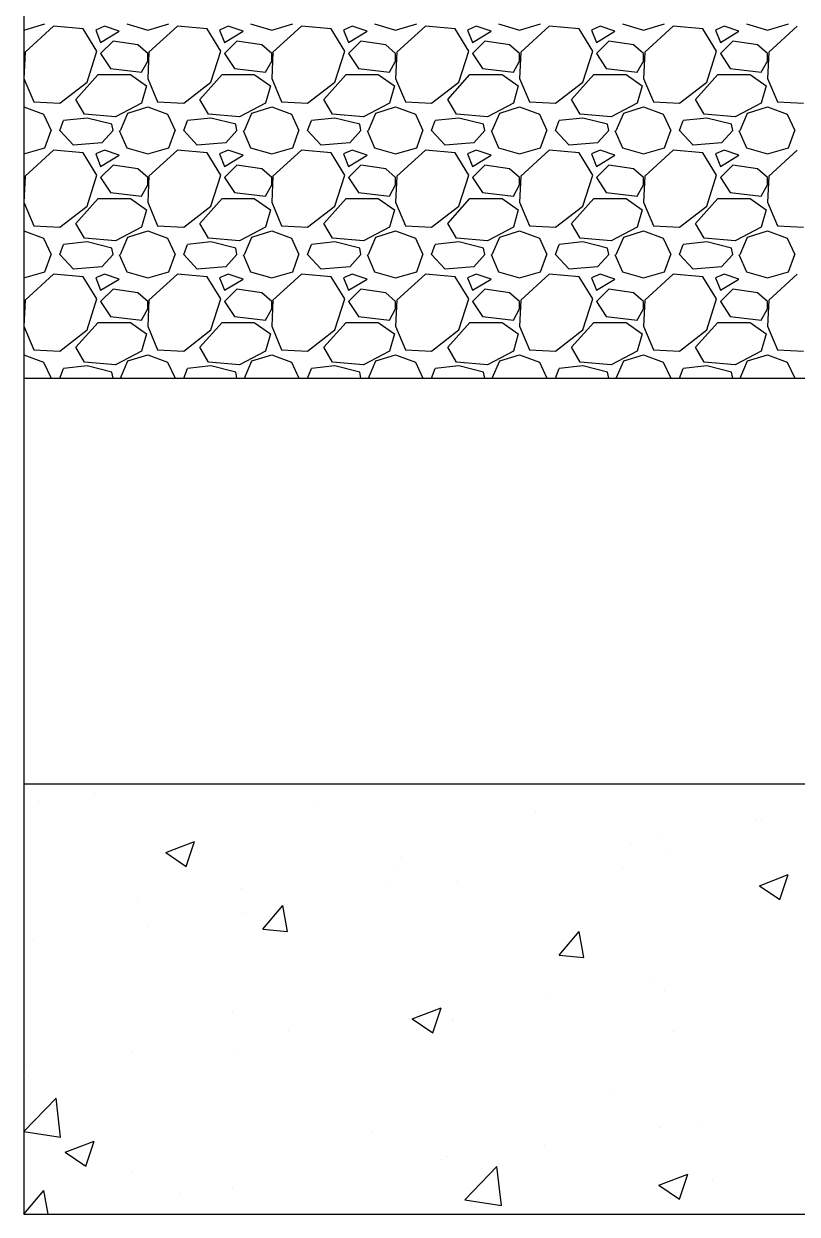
# Model space of a CAD drawing. Header units: metres. Extents: x 0 to 602, y 0 to 196.
# Drawn here: x 427.163 to 428.099, y 76.889 to 78.329 of the extents above; entities that cross this region are included whole.
import ezdxf

# ---------------------------------------------------------------- set-up
doc = ezdxf.new("R2010")
doc.units = ezdxf.units.M
doc.header["$MEASUREMENT"] = 0

msp = doc.modelspace()

# ---------------------------------------------------------------- linework, layer by layer
at = {"linetype": 'Continuous'}
for p, q in [((427.1628, 81.7234), (427.1628, 77.9003)), ((427.1628, 77.9003), (431.3903, 77.9003)), ((427.1628, 77.9003), (427.1628, 76.8887)), ((427.1628, 77.4094), (435.4243, 77.4094)), ((427.181, 77.3881), (427.181, 77.3881)), ((427.2482, 77.3984), (427.2482, 77.3984)), ((427.5151, 77.3871), (427.5151, 77.3871)), ((427.782, 77.3758), (427.782, 77.3758)), ((428.0489, 77.3646), (428.0489, 77.3646)), ((428.0562, 77.3661), (428.0562, 77.3661)), ((427.931, 77.3497), (427.931, 77.3497)), ((427.3345, 77.3263), (427.3695, 77.3398)), ((427.3536, 77.3312), (427.3536, 77.3312)), ((427.3593, 77.3095), (427.3695, 77.3398)), ((427.8967, 77.3372), (427.8967, 77.3372)), ((427.3345, 77.3263), (427.3593, 77.3095)), ((427.6205, 77.32), (427.6205, 77.32)), ((427.9439, 77.3263), (427.9439, 77.3263)), ((427.6152, 77.3081), (427.6152, 77.3081)), ((427.8874, 77.3087), (427.8874, 77.3087)), ((427.6051, 77.2872), (427.6051, 77.2872)), ((427.6872, 77.2911), (427.6872, 77.2911)), ((428.053, 77.2863), (428.088, 77.2997)), ((428.0779, 77.2695), (428.088, 77.2997)), ((427.4259, 77.2832), (427.4259, 77.2832)), ((428.053, 77.2863), (428.0779, 77.2695)), ((427.3007, 77.2667), (427.3007, 77.2667)), ((427.4521, 77.2335), (427.4762, 77.2622)), ((427.4819, 77.2309), (427.4762, 77.2622)), ((427.4275, 77.2536), (427.4275, 77.2536)), ((427.3135, 77.2371), (427.3135, 77.2371)), ((427.4521, 77.2335), (427.4819, 77.2309)), ((427.8107, 77.2021), (427.8348, 77.2308)), ((427.8406, 77.1995), (427.8348, 77.2308)), ((427.175, 77.2216), (427.175, 77.2216)), ((427.8107, 77.2021), (427.8406, 77.1995)), ((427.9247, 77.1689), (427.9247, 77.1689)), ((427.9379, 77.1599), (427.9379, 77.1599)), ((427.7995, 77.1525), (427.7995, 77.1525)), ((427.4156, 77.133), (427.4156, 77.133)), ((427.6329, 77.125), (427.6679, 77.1384)), ((427.6578, 77.1082), (427.6679, 77.1384)), ((427.6329, 77.125), (427.6578, 77.1082)), ((427.6811, 77.1247), (427.6811, 77.1247)), ((427.6825, 77.1217), (427.6825, 77.1217)), ((427.4837, 77.1109), (427.4837, 77.1109)), ((427.9494, 77.1104), (427.9494, 77.1104)), ((427.2943, 77.086), (427.2943, 77.086)), ((427.4214, 77.0872), (427.4214, 77.0872)), ((427.1692, 77.0695), (427.1692, 77.0695)), ((427.1689, 77.0552), (427.1689, 77.0552)), ((427.1628, 76.9887), (427.2018, 77.0293)), ((427.2073, 76.9818), (427.2018, 77.0293)), ((427.8761, 77.0389), (427.8761, 77.0389)), ((427.1628, 76.9887), (427.2073, 76.9818)), ((427.5845, 76.9889), (427.5845, 76.9889)), ((427.9318, 76.9934), (427.9318, 76.9934)), ((427.9825, 76.9967), (427.9825, 76.9967)), ((427.2128, 76.9637), (427.2478, 76.9772)), ((427.2377, 76.947), (427.2478, 76.9772)), ((427.7931, 76.9717), (427.7931, 76.9717)), ((427.2128, 76.9637), (427.2377, 76.947)), ((427.6751, 76.9582), (427.6751, 76.9582)), ((427.6679, 76.9552), (427.6679, 76.9552)), ((427.6964, 76.906), (427.7354, 76.9466)), ((427.7409, 76.8991), (427.7354, 76.9466)), ((427.2929, 76.9388), (427.2929, 76.9388)), ((427.9314, 76.9237), (427.9664, 76.9371)), ((427.9562, 76.9069), (427.9664, 76.9371)), ((427.9959, 76.9291), (427.9959, 76.9291)), ((427.1628, 76.8887), (427.1869, 76.9175)), ((427.1922, 76.8887), (427.1869, 76.9175)), ((427.3522, 76.9137), (427.3522, 76.9137)), ((427.4154, 76.9208), (427.4154, 76.9208)), ((427.9314, 76.9237), (427.9562, 76.9069)), ((427.6964, 76.906), (427.7409, 76.8991)), ((427.1628, 76.8887), (427.1628, 76.8887)), ((427.1628, 76.8887), (427.1628, 76.8887)), ((427.1628, 76.8887), (435.4243, 76.8887))]:
    msp.add_line(p, q, dxfattribs=at)
at = {"color": 2, "linetype": 'Continuous'}
for p, q in [((427.1628, 78.3218), (427.1883, 78.3293)), ((427.1988, 78.3263), (427.1643, 78.2948)), ((427.2348, 78.3233), (427.1988, 78.3263)), ((427.2603, 78.3263), (427.2498, 78.3218)), ((427.2783, 78.3203), (427.2603, 78.3263)), ((427.2873, 78.3293), (427.3128, 78.3218)), ((427.3128, 78.3218), (427.3383, 78.3293)), ((427.3488, 78.3263), (427.3143, 78.2948)), ((427.3848, 78.3233), (427.3488, 78.3263)), ((427.4103, 78.3263), (427.3998, 78.3218)), ((427.4283, 78.3203), (427.4103, 78.3263)), ((427.4373, 78.3293), (427.4628, 78.3218)), ((427.4628, 78.3218), (427.4883, 78.3293)), ((427.4988, 78.3263), (427.4643, 78.2948)), ((427.5348, 78.3233), (427.4988, 78.3263)), ((427.5603, 78.3263), (427.5498, 78.3218)), ((427.5783, 78.3203), (427.5603, 78.3263)), ((427.5873, 78.3293), (427.6128, 78.3218)), ((427.6128, 78.3218), (427.6383, 78.3293)), ((427.6488, 78.3263), (427.6143, 78.2948)), ((427.6848, 78.3233), (427.6488, 78.3263)), ((427.7103, 78.3263), (427.6998, 78.3218)), ((427.7283, 78.3203), (427.7103, 78.3263)), ((427.7373, 78.3293), (427.7628, 78.3218)), ((427.7628, 78.3218), (427.7883, 78.3293)), ((427.7988, 78.3263), (427.7643, 78.2948)), ((427.8348, 78.3233), (427.7988, 78.3263)), ((427.8603, 78.3263), (427.8498, 78.3218)), ((427.8783, 78.3203), (427.8603, 78.3263)), ((427.8873, 78.3293), (427.9128, 78.3218)), ((427.9128, 78.3218), (427.9383, 78.3293)), ((427.9488, 78.3263), (427.9143, 78.2948)), ((427.9848, 78.3233), (427.9488, 78.3263)), ((428.0103, 78.3263), (427.9998, 78.3218)), ((428.0283, 78.3203), (428.0103, 78.3263)), ((428.0373, 78.3293), (428.0628, 78.3218)), ((428.0628, 78.3218), (428.0883, 78.3293)), ((428.0988, 78.3263), (428.0643, 78.2948)), ((427.2513, 78.2963), (427.2348, 78.3233)), ((427.2498, 78.3218), (427.2558, 78.3068)), ((427.2558, 78.3068), (427.2783, 78.3203)), ((427.4013, 78.2963), (427.3848, 78.3233)), ((427.3998, 78.3218), (427.4058, 78.3068)), ((427.4058, 78.3068), (427.4283, 78.3203)), ((427.5513, 78.2963), (427.5348, 78.3233)), ((427.5498, 78.3218), (427.5558, 78.3068)), ((427.5558, 78.3068), (427.5783, 78.3203)), ((427.7013, 78.2963), (427.6848, 78.3233)), ((427.6998, 78.3218), (427.7058, 78.3068)), ((427.7058, 78.3068), (427.7283, 78.3203)), ((427.8513, 78.2963), (427.8348, 78.3233)), ((427.8498, 78.3218), (427.8558, 78.3068)), ((427.8558, 78.3068), (427.8783, 78.3203)), ((428.0013, 78.2963), (427.9848, 78.3233)), ((427.9998, 78.3218), (428.0058, 78.3068)), ((428.0058, 78.3068), (428.0283, 78.3203)), ((427.2393, 78.2588), (427.2513, 78.2963)), ((427.2708, 78.3083), (427.2558, 78.2933)), ((427.3008, 78.3038), (427.2708, 78.3083)), ((427.3128, 78.2933), (427.3008, 78.3038)), ((427.3893, 78.2588), (427.4013, 78.2963)), ((427.4208, 78.3083), (427.4058, 78.2933)), ((427.4508, 78.3038), (427.4208, 78.3083)), ((427.4628, 78.2933), (427.4508, 78.3038)), ((427.5393, 78.2588), (427.5513, 78.2963)), ((427.5708, 78.3083), (427.5558, 78.2933)), ((427.6008, 78.3038), (427.5708, 78.3083)), ((427.6128, 78.2933), (427.6008, 78.3038)), ((427.6893, 78.2588), (427.7013, 78.2963)), ((427.7208, 78.3083), (427.7058, 78.2933)), ((427.7508, 78.3038), (427.7208, 78.3083)), ((427.7628, 78.2933), (427.7508, 78.3038)), ((427.8393, 78.2588), (427.8513, 78.2963)), ((427.8708, 78.3083), (427.8558, 78.2933)), ((427.9008, 78.3038), (427.8708, 78.3083)), ((427.9128, 78.2933), (427.9008, 78.3038)), ((427.9893, 78.2588), (428.0013, 78.2963)), ((428.0208, 78.3083), (428.0058, 78.2933)), ((428.0508, 78.3038), (428.0208, 78.3083)), ((428.0628, 78.2933), (428.0508, 78.3038)), ((427.1643, 78.2948), (427.1628, 78.2633)), ((427.1628, 78.2933), (427.1628, 78.2933)), ((427.2558, 78.2933), (427.2678, 78.2753)), ((427.3053, 78.2708), (427.3128, 78.2843)), ((427.3143, 78.2948), (427.3128, 78.2633)), ((427.3128, 78.2843), (427.3128, 78.2933)), ((427.4058, 78.2933), (427.4178, 78.2753)), ((427.4553, 78.2708), (427.4628, 78.2843)), ((427.4643, 78.2948), (427.4628, 78.2633)), ((427.4628, 78.2843), (427.4628, 78.2933)), ((427.5558, 78.2933), (427.5678, 78.2753)), ((427.6053, 78.2708), (427.6128, 78.2843)), ((427.6143, 78.2948), (427.6128, 78.2633)), ((427.6128, 78.2843), (427.6128, 78.2933)), ((427.7058, 78.2933), (427.7178, 78.2753)), ((427.7553, 78.2708), (427.7628, 78.2843)), ((427.7643, 78.2948), (427.7628, 78.2633)), ((427.7628, 78.2843), (427.7628, 78.2933)), ((427.8558, 78.2933), (427.8678, 78.2753)), ((427.9053, 78.2708), (427.9128, 78.2843)), ((427.9143, 78.2948), (427.9128, 78.2633)), ((427.9128, 78.2843), (427.9128, 78.2933)), ((428.0058, 78.2933), (428.0178, 78.2753)), ((428.0553, 78.2708), (428.0628, 78.2843)), ((428.0643, 78.2948), (428.0628, 78.2633)), ((428.0628, 78.2843), (428.0628, 78.2933)), ((427.2258, 78.2378), (427.2528, 78.2678)), ((427.2528, 78.2678), (427.2918, 78.2678)), ((427.2678, 78.2753), (427.3053, 78.2708)), ((427.2918, 78.2678), (427.3113, 78.2543)), ((427.3758, 78.2378), (427.4028, 78.2678)), ((427.4028, 78.2678), (427.4418, 78.2678)), ((427.4178, 78.2753), (427.4553, 78.2708)), ((427.4418, 78.2678), (427.4613, 78.2543)), ((427.5258, 78.2378), (427.5528, 78.2678)), ((427.5528, 78.2678), (427.5918, 78.2678)), ((427.5678, 78.2753), (427.6053, 78.2708)), ((427.5918, 78.2678), (427.6113, 78.2543)), ((427.6758, 78.2378), (427.7028, 78.2678)), ((427.7028, 78.2678), (427.7418, 78.2678)), ((427.7178, 78.2753), (427.7553, 78.2708)), ((427.7418, 78.2678), (427.7613, 78.2543)), ((427.8258, 78.2378), (427.8528, 78.2678)), ((427.8528, 78.2678), (427.8918, 78.2678)), ((427.8678, 78.2753), (427.9053, 78.2708)), ((427.8918, 78.2678), (427.9113, 78.2543)), ((427.9758, 78.2378), (428.0028, 78.2678)), ((428.0028, 78.2678), (428.0418, 78.2678)), ((428.0178, 78.2753), (428.0553, 78.2708)), ((428.0418, 78.2678), (428.0613, 78.2543)), ((427.1628, 78.2633), (427.1748, 78.2348)), ((427.2063, 78.2333), (427.2393, 78.2588)), ((427.3113, 78.2543), (427.3053, 78.2333)), ((427.3128, 78.2633), (427.3248, 78.2348)), ((427.3563, 78.2333), (427.3893, 78.2588)), ((427.4613, 78.2543), (427.4553, 78.2333)), ((427.4628, 78.2633), (427.4748, 78.2348)), ((427.5063, 78.2333), (427.5393, 78.2588)), ((427.6113, 78.2543), (427.6053, 78.2333)), ((427.6128, 78.2633), (427.6248, 78.2348)), ((427.6563, 78.2333), (427.6893, 78.2588)), ((427.7613, 78.2543), (427.7553, 78.2333)), ((427.7628, 78.2633), (427.7748, 78.2348)), ((427.8063, 78.2333), (427.8393, 78.2588)), ((427.9113, 78.2543), (427.9053, 78.2333)), ((427.9128, 78.2633), (427.9248, 78.2348)), ((427.9563, 78.2333), (427.9893, 78.2588)), ((428.0613, 78.2543), (428.0553, 78.2333)), ((428.0628, 78.2633), (428.0748, 78.2348)), ((427.2363, 78.2198), (427.2258, 78.2378)), ((427.3863, 78.2198), (427.3758, 78.2378)), ((427.5363, 78.2198), (427.5258, 78.2378)), ((427.6863, 78.2198), (427.6758, 78.2378)), ((427.8363, 78.2198), (427.8258, 78.2378)), ((427.9863, 78.2198), (427.9758, 78.2378)), ((427.1628, 78.2288), (427.1868, 78.2198)), ((427.1628, 78.2288), (427.1628, 78.2288)), ((427.1748, 78.2348), (427.2063, 78.2333)), ((427.3053, 78.2333), (427.2738, 78.2168)), ((427.2888, 78.2213), (427.3128, 78.2288)), ((427.3128, 78.2288), (427.3368, 78.2198)), ((427.3248, 78.2348), (427.3563, 78.2333)), ((427.4553, 78.2333), (427.4238, 78.2168)), ((427.4388, 78.2213), (427.4628, 78.2288)), ((427.4628, 78.2288), (427.4868, 78.2198)), ((427.4748, 78.2348), (427.5063, 78.2333)), ((427.6053, 78.2333), (427.5738, 78.2168)), ((427.5888, 78.2213), (427.6128, 78.2288)), ((427.6128, 78.2288), (427.6368, 78.2198)), ((427.6248, 78.2348), (427.6563, 78.2333)), ((427.7553, 78.2333), (427.7238, 78.2168)), ((427.7388, 78.2213), (427.7628, 78.2288)), ((427.7628, 78.2288), (427.7868, 78.2198)), ((427.7748, 78.2348), (427.8063, 78.2333)), ((427.9053, 78.2333), (427.8738, 78.2168)), ((427.8888, 78.2213), (427.9128, 78.2288)), ((427.9128, 78.2288), (427.9368, 78.2198)), ((427.9248, 78.2348), (427.9563, 78.2333)), ((428.0553, 78.2333), (428.0238, 78.2168)), ((428.0388, 78.2213), (428.0628, 78.2288)), ((428.0628, 78.2288), (428.0868, 78.2198)), ((428.0748, 78.2348), (428.1063, 78.2333)), ((427.1868, 78.2198), (427.1958, 78.2003)), ((427.2063, 78.2003), (427.2108, 78.2123)), ((427.2393, 78.2153), (427.2108, 78.2123)), ((427.2738, 78.2168), (427.2363, 78.2198)), ((427.2693, 78.2078), (427.2393, 78.2153)), ((427.2798, 78.2003), (427.2888, 78.2213)), ((427.3368, 78.2198), (427.3458, 78.2003)), ((427.3563, 78.2003), (427.3608, 78.2123)), ((427.3893, 78.2153), (427.3608, 78.2123)), ((427.4238, 78.2168), (427.3863, 78.2198)), ((427.4193, 78.2078), (427.3893, 78.2153)), ((427.4298, 78.2003), (427.4388, 78.2213)), ((427.4868, 78.2198), (427.4958, 78.2003)), ((427.5063, 78.2003), (427.5108, 78.2123)), ((427.5393, 78.2153), (427.5108, 78.2123)), ((427.5738, 78.2168), (427.5363, 78.2198)), ((427.5693, 78.2078), (427.5393, 78.2153)), ((427.5798, 78.2003), (427.5888, 78.2213)), ((427.6368, 78.2198), (427.6458, 78.2003)), ((427.6563, 78.2003), (427.6608, 78.2123)), ((427.6893, 78.2153), (427.6608, 78.2123)), ((427.7238, 78.2168), (427.6863, 78.2198)), ((427.7193, 78.2078), (427.6893, 78.2153)), ((427.7298, 78.2003), (427.7388, 78.2213)), ((427.7868, 78.2198), (427.7958, 78.2003)), ((427.8063, 78.2003), (427.8108, 78.2123)), ((427.8393, 78.2153), (427.8108, 78.2123)), ((427.8738, 78.2168), (427.8363, 78.2198)), ((427.8693, 78.2078), (427.8393, 78.2153)), ((427.8798, 78.2003), (427.8888, 78.2213)), ((427.9368, 78.2198), (427.9458, 78.2003)), ((427.9563, 78.2003), (427.9608, 78.2123)), ((427.9893, 78.2153), (427.9608, 78.2123)), ((428.0238, 78.2168), (427.9863, 78.2198)), ((428.0193, 78.2078), (427.9893, 78.2153)), ((428.0298, 78.2003), (428.0388, 78.2213)), ((428.0868, 78.2198), (428.0958, 78.2003)), ((427.1883, 78.1793), (427.1958, 78.2003)), ((427.2228, 78.1823), (427.2063, 78.2003)), ((427.2708, 78.2003), (427.2573, 78.1853)), ((427.2708, 78.2003), (427.2693, 78.2078)), ((427.2783, 78.2003), (427.2873, 78.1793)), ((427.3383, 78.1793), (427.3458, 78.2003)), ((427.3728, 78.1823), (427.3563, 78.2003)), ((427.4208, 78.2003), (427.4073, 78.1853)), ((427.4208, 78.2003), (427.4193, 78.2078)), ((427.4283, 78.2003), (427.4373, 78.1793)), ((427.4883, 78.1793), (427.4958, 78.2003)), ((427.5228, 78.1823), (427.5063, 78.2003)), ((427.5708, 78.2003), (427.5573, 78.1853)), ((427.5708, 78.2003), (427.5693, 78.2078)), ((427.5783, 78.2003), (427.5873, 78.1793)), ((427.6383, 78.1793), (427.6458, 78.2003)), ((427.6728, 78.1823), (427.6563, 78.2003)), ((427.7208, 78.2003), (427.7073, 78.1853)), ((427.7208, 78.2003), (427.7193, 78.2078)), ((427.7283, 78.2003), (427.7373, 78.1793)), ((427.7883, 78.1793), (427.7958, 78.2003)), ((427.8228, 78.1823), (427.8063, 78.2003)), ((427.8708, 78.2003), (427.8573, 78.1853)), ((427.8708, 78.2003), (427.8693, 78.2078)), ((427.8783, 78.2003), (427.8873, 78.1793)), ((427.9383, 78.1793), (427.9458, 78.2003)), ((427.9728, 78.1823), (427.9563, 78.2003)), ((428.0208, 78.2003), (428.0073, 78.1853)), ((428.0208, 78.2003), (428.0193, 78.2078)), ((428.0283, 78.2003), (428.0373, 78.1793)), ((428.0883, 78.1793), (428.0958, 78.2003)), ((427.2573, 78.1853), (427.2228, 78.1823)), ((427.4073, 78.1853), (427.3728, 78.1823)), ((427.5573, 78.1853), (427.5228, 78.1823)), ((427.7073, 78.1853), (427.6728, 78.1823)), ((427.8573, 78.1853), (427.8228, 78.1823)), ((428.0073, 78.1853), (427.9728, 78.1823)), ((427.1628, 78.1718), (427.1883, 78.1793)), ((427.1988, 78.1763), (427.1643, 78.1448)), ((427.2348, 78.1733), (427.1988, 78.1763)), ((427.2513, 78.1463), (427.2348, 78.1733)), ((427.2603, 78.1763), (427.2498, 78.1718)), ((427.2498, 78.1718), (427.2558, 78.1568)), ((427.2558, 78.1568), (427.2783, 78.1703)), ((427.2783, 78.1703), (427.2603, 78.1763)), ((427.2873, 78.1793), (427.3128, 78.1718)), ((427.3128, 78.1718), (427.3383, 78.1793)), ((427.3488, 78.1763), (427.3143, 78.1448)), ((427.3848, 78.1733), (427.3488, 78.1763)), ((427.4013, 78.1463), (427.3848, 78.1733)), ((427.4103, 78.1763), (427.3998, 78.1718)), ((427.3998, 78.1718), (427.4058, 78.1568)), ((427.4058, 78.1568), (427.4283, 78.1703)), ((427.4283, 78.1703), (427.4103, 78.1763)), ((427.4373, 78.1793), (427.4628, 78.1718)), ((427.4628, 78.1718), (427.4883, 78.1793)), ((427.4988, 78.1763), (427.4643, 78.1448)), ((427.5348, 78.1733), (427.4988, 78.1763)), ((427.5513, 78.1463), (427.5348, 78.1733)), ((427.5603, 78.1763), (427.5498, 78.1718)), ((427.5498, 78.1718), (427.5558, 78.1568)), ((427.5558, 78.1568), (427.5783, 78.1703)), ((427.5783, 78.1703), (427.5603, 78.1763)), ((427.5873, 78.1793), (427.6128, 78.1718)), ((427.6128, 78.1718), (427.6383, 78.1793)), ((427.6488, 78.1763), (427.6143, 78.1448)), ((427.6848, 78.1733), (427.6488, 78.1763)), ((427.7013, 78.1463), (427.6848, 78.1733)), ((427.7103, 78.1763), (427.6998, 78.1718)), ((427.6998, 78.1718), (427.7058, 78.1568)), ((427.7058, 78.1568), (427.7283, 78.1703)), ((427.7283, 78.1703), (427.7103, 78.1763)), ((427.7373, 78.1793), (427.7628, 78.1718)), ((427.7628, 78.1718), (427.7883, 78.1793)), ((427.7988, 78.1763), (427.7643, 78.1448)), ((427.8348, 78.1733), (427.7988, 78.1763)), ((427.8513, 78.1463), (427.8348, 78.1733)), ((427.8603, 78.1763), (427.8498, 78.1718)), ((427.8498, 78.1718), (427.8558, 78.1568)), ((427.8558, 78.1568), (427.8783, 78.1703)), ((427.8783, 78.1703), (427.8603, 78.1763)), ((427.8873, 78.1793), (427.9128, 78.1718)), ((427.9128, 78.1718), (427.9383, 78.1793)), ((427.9488, 78.1763), (427.9143, 78.1448)), ((427.9848, 78.1733), (427.9488, 78.1763)), ((428.0013, 78.1463), (427.9848, 78.1733)), ((428.0103, 78.1763), (427.9998, 78.1718)), ((427.9998, 78.1718), (428.0058, 78.1568)), ((428.0058, 78.1568), (428.0283, 78.1703)), ((428.0283, 78.1703), (428.0103, 78.1763)), ((428.0373, 78.1793), (428.0628, 78.1718)), ((428.0628, 78.1718), (428.0883, 78.1793)), ((428.0988, 78.1763), (428.0643, 78.1448)), ((427.2708, 78.1583), (427.2558, 78.1433)), ((427.3008, 78.1538), (427.2708, 78.1583)), ((427.3128, 78.1433), (427.3008, 78.1538)), ((427.4208, 78.1583), (427.4058, 78.1433)), ((427.4508, 78.1538), (427.4208, 78.1583)), ((427.4628, 78.1433), (427.4508, 78.1538)), ((427.5708, 78.1583), (427.5558, 78.1433)), ((427.6008, 78.1538), (427.5708, 78.1583)), ((427.6128, 78.1433), (427.6008, 78.1538)), ((427.7208, 78.1583), (427.7058, 78.1433)), ((427.7508, 78.1538), (427.7208, 78.1583)), ((427.7628, 78.1433), (427.7508, 78.1538)), ((427.8708, 78.1583), (427.8558, 78.1433)), ((427.9008, 78.1538), (427.8708, 78.1583)), ((427.9128, 78.1433), (427.9008, 78.1538)), ((428.0208, 78.1583), (428.0058, 78.1433)), ((428.0508, 78.1538), (428.0208, 78.1583)), ((428.0628, 78.1433), (428.0508, 78.1538)), ((427.1643, 78.1448), (427.1628, 78.1133)), ((427.1628, 78.1433), (427.1628, 78.1433)), ((427.2393, 78.1088), (427.2513, 78.1463)), ((427.2558, 78.1433), (427.2678, 78.1253)), ((427.3143, 78.1448), (427.3128, 78.1133)), ((427.3128, 78.1343), (427.3128, 78.1433)), ((427.3893, 78.1088), (427.4013, 78.1463)), ((427.4058, 78.1433), (427.4178, 78.1253)), ((427.4643, 78.1448), (427.4628, 78.1133)), ((427.4628, 78.1343), (427.4628, 78.1433)), ((427.5393, 78.1088), (427.5513, 78.1463)), ((427.5558, 78.1433), (427.5678, 78.1253)), ((427.6143, 78.1448), (427.6128, 78.1133)), ((427.6128, 78.1343), (427.6128, 78.1433)), ((427.6893, 78.1088), (427.7013, 78.1463)), ((427.7058, 78.1433), (427.7178, 78.1253)), ((427.7643, 78.1448), (427.7628, 78.1133)), ((427.7628, 78.1343), (427.7628, 78.1433)), ((427.8393, 78.1088), (427.8513, 78.1463)), ((427.8558, 78.1433), (427.8678, 78.1253)), ((427.9143, 78.1448), (427.9128, 78.1133)), ((427.9128, 78.1343), (427.9128, 78.1433)), ((427.9893, 78.1088), (428.0013, 78.1463)), ((428.0058, 78.1433), (428.0178, 78.1253)), ((428.0643, 78.1448), (428.0628, 78.1133)), ((428.0628, 78.1343), (428.0628, 78.1433)), ((427.2678, 78.1253), (427.3053, 78.1208)), ((427.3053, 78.1208), (427.3128, 78.1343)), ((427.4178, 78.1253), (427.4553, 78.1208)), ((427.4553, 78.1208), (427.4628, 78.1343)), ((427.5678, 78.1253), (427.6053, 78.1208)), ((427.6053, 78.1208), (427.6128, 78.1343)), ((427.7178, 78.1253), (427.7553, 78.1208)), ((427.7553, 78.1208), (427.7628, 78.1343)), ((427.8678, 78.1253), (427.9053, 78.1208)), ((427.9053, 78.1208), (427.9128, 78.1343)), ((428.0178, 78.1253), (428.0553, 78.1208)), ((428.0553, 78.1208), (428.0628, 78.1343)), ((427.1628, 78.1133), (427.1748, 78.0848)), ((427.2063, 78.0833), (427.2393, 78.1088)), ((427.2258, 78.0878), (427.2528, 78.1178)), ((427.2528, 78.1178), (427.2918, 78.1178)), ((427.2918, 78.1178), (427.3113, 78.1043)), ((427.3128, 78.1133), (427.3248, 78.0848)), ((427.3563, 78.0833), (427.3893, 78.1088)), ((427.3758, 78.0878), (427.4028, 78.1178)), ((427.4028, 78.1178), (427.4418, 78.1178)), ((427.4418, 78.1178), (427.4613, 78.1043)), ((427.4628, 78.1133), (427.4748, 78.0848)), ((427.5063, 78.0833), (427.5393, 78.1088)), ((427.5258, 78.0878), (427.5528, 78.1178)), ((427.5528, 78.1178), (427.5918, 78.1178)), ((427.5918, 78.1178), (427.6113, 78.1043)), ((427.6128, 78.1133), (427.6248, 78.0848)), ((427.6563, 78.0833), (427.6893, 78.1088)), ((427.6758, 78.0878), (427.7028, 78.1178)), ((427.7028, 78.1178), (427.7418, 78.1178)), ((427.7418, 78.1178), (427.7613, 78.1043)), ((427.7628, 78.1133), (427.7748, 78.0848)), ((427.8063, 78.0833), (427.8393, 78.1088)), ((427.8258, 78.0878), (427.8528, 78.1178)), ((427.8528, 78.1178), (427.8918, 78.1178)), ((427.8918, 78.1178), (427.9113, 78.1043)), ((427.9128, 78.1133), (427.9248, 78.0848)), ((427.9563, 78.0833), (427.9893, 78.1088)), ((427.9758, 78.0878), (428.0028, 78.1178)), ((428.0028, 78.1178), (428.0418, 78.1178)), ((428.0418, 78.1178), (428.0613, 78.1043)), ((428.0628, 78.1133), (428.0748, 78.0848)), ((427.3113, 78.1043), (427.3053, 78.0833)), ((427.4613, 78.1043), (427.4553, 78.0833)), ((427.6113, 78.1043), (427.6053, 78.0833)), ((427.7613, 78.1043), (427.7553, 78.0833)), ((427.9113, 78.1043), (427.9053, 78.0833)), ((428.0613, 78.1043), (428.0553, 78.0833)), ((427.1748, 78.0848), (427.2063, 78.0833)), ((427.2363, 78.0698), (427.2258, 78.0878)), ((427.3053, 78.0833), (427.2738, 78.0668)), ((427.3248, 78.0848), (427.3563, 78.0833)), ((427.3863, 78.0698), (427.3758, 78.0878)), ((427.4553, 78.0833), (427.4238, 78.0668)), ((427.4748, 78.0848), (427.5063, 78.0833)), ((427.5363, 78.0698), (427.5258, 78.0878)), ((427.6053, 78.0833), (427.5738, 78.0668)), ((427.6248, 78.0848), (427.6563, 78.0833)), ((427.6863, 78.0698), (427.6758, 78.0878)), ((427.7553, 78.0833), (427.7238, 78.0668)), ((427.7748, 78.0848), (427.8063, 78.0833)), ((427.8363, 78.0698), (427.8258, 78.0878)), ((427.9053, 78.0833), (427.8738, 78.0668)), ((427.9248, 78.0848), (427.9563, 78.0833)), ((427.9863, 78.0698), (427.9758, 78.0878)), ((428.0553, 78.0833), (428.0238, 78.0668)), ((428.0748, 78.0848), (428.1063, 78.0833)), ((427.1628, 78.0788), (427.1868, 78.0698)), ((427.1628, 78.0788), (427.1628, 78.0788)), ((427.1868, 78.0698), (427.1958, 78.0503)), ((427.2393, 78.0653), (427.2108, 78.0623)), ((427.2738, 78.0668), (427.2363, 78.0698)), ((427.2693, 78.0578), (427.2393, 78.0653)), ((427.2798, 78.0503), (427.2888, 78.0713)), ((427.2888, 78.0713), (427.3128, 78.0788)), ((427.3128, 78.0788), (427.3368, 78.0698)), ((427.3368, 78.0698), (427.3458, 78.0503)), ((427.3893, 78.0653), (427.3608, 78.0623)), ((427.4238, 78.0668), (427.3863, 78.0698)), ((427.4193, 78.0578), (427.3893, 78.0653)), ((427.4298, 78.0503), (427.4388, 78.0713)), ((427.4388, 78.0713), (427.4628, 78.0788)), ((427.4628, 78.0788), (427.4868, 78.0698)), ((427.4868, 78.0698), (427.4958, 78.0503)), ((427.5393, 78.0653), (427.5108, 78.0623)), ((427.5738, 78.0668), (427.5363, 78.0698)), ((427.5693, 78.0578), (427.5393, 78.0653)), ((427.5798, 78.0503), (427.5888, 78.0713)), ((427.5888, 78.0713), (427.6128, 78.0788)), ((427.6128, 78.0788), (427.6368, 78.0698)), ((427.6368, 78.0698), (427.6458, 78.0503)), ((427.6893, 78.0653), (427.6608, 78.0623)), ((427.7238, 78.0668), (427.6863, 78.0698)), ((427.7193, 78.0578), (427.6893, 78.0653)), ((427.7298, 78.0503), (427.7388, 78.0713)), ((427.7388, 78.0713), (427.7628, 78.0788)), ((427.7628, 78.0788), (427.7868, 78.0698)), ((427.7868, 78.0698), (427.7958, 78.0503)), ((427.8393, 78.0653), (427.8108, 78.0623)), ((427.8738, 78.0668), (427.8363, 78.0698)), ((427.8693, 78.0578), (427.8393, 78.0653)), ((427.8798, 78.0503), (427.8888, 78.0713)), ((427.8888, 78.0713), (427.9128, 78.0788)), ((427.9128, 78.0788), (427.9368, 78.0698)), ((427.9368, 78.0698), (427.9458, 78.0503)), ((427.9893, 78.0653), (427.9608, 78.0623)), ((428.0238, 78.0668), (427.9863, 78.0698)), ((428.0193, 78.0578), (427.9893, 78.0653)), ((428.0298, 78.0503), (428.0388, 78.0713)), ((428.0388, 78.0713), (428.0628, 78.0788)), ((428.0628, 78.0788), (428.0868, 78.0698)), ((428.0868, 78.0698), (428.0958, 78.0503)), ((427.1883, 78.0293), (427.1958, 78.0503)), ((427.2063, 78.0503), (427.2108, 78.0623)), ((427.2228, 78.0323), (427.2063, 78.0503)), ((427.2708, 78.0503), (427.2573, 78.0353)), ((427.2708, 78.0503), (427.2693, 78.0578)), ((427.2783, 78.0503), (427.2873, 78.0293)), ((427.3383, 78.0293), (427.3458, 78.0503)), ((427.3563, 78.0503), (427.3608, 78.0623)), ((427.3728, 78.0323), (427.3563, 78.0503)), ((427.4208, 78.0503), (427.4073, 78.0353)), ((427.4208, 78.0503), (427.4193, 78.0578)), ((427.4283, 78.0503), (427.4373, 78.0293)), ((427.4883, 78.0293), (427.4958, 78.0503)), ((427.5063, 78.0503), (427.5108, 78.0623)), ((427.5228, 78.0323), (427.5063, 78.0503)), ((427.5708, 78.0503), (427.5573, 78.0353)), ((427.5708, 78.0503), (427.5693, 78.0578)), ((427.5783, 78.0503), (427.5873, 78.0293)), ((427.6383, 78.0293), (427.6458, 78.0503)), ((427.6563, 78.0503), (427.6608, 78.0623)), ((427.6728, 78.0323), (427.6563, 78.0503)), ((427.7208, 78.0503), (427.7073, 78.0353)), ((427.7208, 78.0503), (427.7193, 78.0578)), ((427.7283, 78.0503), (427.7373, 78.0293)), ((427.7883, 78.0293), (427.7958, 78.0503)), ((427.8063, 78.0503), (427.8108, 78.0623)), ((427.8228, 78.0323), (427.8063, 78.0503)), ((427.8708, 78.0503), (427.8573, 78.0353)), ((427.8708, 78.0503), (427.8693, 78.0578)), ((427.8783, 78.0503), (427.8873, 78.0293)), ((427.9383, 78.0293), (427.9458, 78.0503)), ((427.9563, 78.0503), (427.9608, 78.0623)), ((427.9728, 78.0323), (427.9563, 78.0503)), ((428.0208, 78.0503), (428.0073, 78.0353)), ((428.0208, 78.0503), (428.0193, 78.0578)), ((428.0283, 78.0503), (428.0373, 78.0293)), ((428.0883, 78.0293), (428.0958, 78.0503)), ((427.1628, 78.0218), (427.1883, 78.0293)), ((427.1628, 78.0218), (427.1628, 78.0218)), ((427.1988, 78.0263), (427.1643, 77.9948)), ((427.2348, 78.0233), (427.1988, 78.0263)), ((427.2573, 78.0353), (427.2228, 78.0323)), ((427.2513, 77.9963), (427.2348, 78.0233)), ((427.2603, 78.0263), (427.2498, 78.0218)), ((427.2498, 78.0218), (427.2558, 78.0068)), ((427.2783, 78.0203), (427.2603, 78.0263)), ((427.2873, 78.0293), (427.3128, 78.0218)), ((427.3128, 78.0218), (427.3383, 78.0293)), ((427.3488, 78.0263), (427.3143, 77.9948)), ((427.3848, 78.0233), (427.3488, 78.0263)), ((427.4073, 78.0353), (427.3728, 78.0323)), ((427.4013, 77.9963), (427.3848, 78.0233)), ((427.4103, 78.0263), (427.3998, 78.0218)), ((427.3998, 78.0218), (427.4058, 78.0068)), ((427.4283, 78.0203), (427.4103, 78.0263)), ((427.4373, 78.0293), (427.4628, 78.0218)), ((427.4628, 78.0218), (427.4883, 78.0293)), ((427.4988, 78.0263), (427.4643, 77.9948)), ((427.5348, 78.0233), (427.4988, 78.0263)), ((427.5573, 78.0353), (427.5228, 78.0323)), ((427.5513, 77.9963), (427.5348, 78.0233)), ((427.5603, 78.0263), (427.5498, 78.0218)), ((427.5498, 78.0218), (427.5558, 78.0068)), ((427.5783, 78.0203), (427.5603, 78.0263)), ((427.5873, 78.0293), (427.6128, 78.0218)), ((427.6128, 78.0218), (427.6383, 78.0293)), ((427.6488, 78.0263), (427.6143, 77.9948)), ((427.6848, 78.0233), (427.6488, 78.0263)), ((427.7073, 78.0353), (427.6728, 78.0323)), ((427.7013, 77.9963), (427.6848, 78.0233)), ((427.7103, 78.0263), (427.6998, 78.0218)), ((427.6998, 78.0218), (427.7058, 78.0068)), ((427.7283, 78.0203), (427.7103, 78.0263)), ((427.7373, 78.0293), (427.7628, 78.0218)), ((427.7628, 78.0218), (427.7883, 78.0293)), ((427.7988, 78.0263), (427.7643, 77.9948)), ((427.8348, 78.0233), (427.7988, 78.0263)), ((427.8573, 78.0353), (427.8228, 78.0323)), ((427.8513, 77.9963), (427.8348, 78.0233)), ((427.8603, 78.0263), (427.8498, 78.0218)), ((427.8498, 78.0218), (427.8558, 78.0068)), ((427.8783, 78.0203), (427.8603, 78.0263)), ((427.8873, 78.0293), (427.9128, 78.0218)), ((427.9128, 78.0218), (427.9383, 78.0293)), ((427.9488, 78.0263), (427.9143, 77.9948)), ((427.9848, 78.0233), (427.9488, 78.0263)), ((428.0073, 78.0353), (427.9728, 78.0323)), ((428.0013, 77.9963), (427.9848, 78.0233)), ((428.0103, 78.0263), (427.9998, 78.0218)), ((427.9998, 78.0218), (428.0058, 78.0068)), ((428.0283, 78.0203), (428.0103, 78.0263)), ((428.0373, 78.0293), (428.0628, 78.0218)), ((428.0628, 78.0218), (428.0883, 78.0293)), ((428.0988, 78.0263), (428.0643, 77.9948)), ((427.2558, 78.0068), (427.2783, 78.0203)), ((427.2708, 78.0083), (427.2558, 77.9933)), ((427.3008, 78.0038), (427.2708, 78.0083)), ((427.4058, 78.0068), (427.4283, 78.0203)), ((427.4208, 78.0083), (427.4058, 77.9933)), ((427.4508, 78.0038), (427.4208, 78.0083)), ((427.5558, 78.0068), (427.5783, 78.0203)), ((427.5708, 78.0083), (427.5558, 77.9933)), ((427.6008, 78.0038), (427.5708, 78.0083)), ((427.7058, 78.0068), (427.7283, 78.0203)), ((427.7208, 78.0083), (427.7058, 77.9933)), ((427.7508, 78.0038), (427.7208, 78.0083)), ((427.8558, 78.0068), (427.8783, 78.0203)), ((427.8708, 78.0083), (427.8558, 77.9933)), ((427.9008, 78.0038), (427.8708, 78.0083)), ((428.0058, 78.0068), (428.0283, 78.0203)), ((428.0208, 78.0083), (428.0058, 77.9933)), ((428.0508, 78.0038), (428.0208, 78.0083)), ((427.1643, 77.9948), (427.1628, 77.9633)), ((427.2393, 77.9588), (427.2513, 77.9963)), ((427.2558, 77.9933), (427.2678, 77.9753)), ((427.3128, 77.9933), (427.3008, 78.0038)), ((427.3143, 77.9948), (427.3128, 77.9633)), ((427.3128, 77.9843), (427.3128, 77.9933)), ((427.3893, 77.9588), (427.4013, 77.9963)), ((427.4058, 77.9933), (427.4178, 77.9753)), ((427.4628, 77.9933), (427.4508, 78.0038)), ((427.4643, 77.9948), (427.4628, 77.9633)), ((427.4628, 77.9843), (427.4628, 77.9933)), ((427.5393, 77.9588), (427.5513, 77.9963)), ((427.5558, 77.9933), (427.5678, 77.9753)), ((427.6128, 77.9933), (427.6008, 78.0038)), ((427.6143, 77.9948), (427.6128, 77.9633)), ((427.6128, 77.9843), (427.6128, 77.9933)), ((427.6893, 77.9588), (427.7013, 77.9963)), ((427.7058, 77.9933), (427.7178, 77.9753)), ((427.7628, 77.9933), (427.7508, 78.0038)), ((427.7643, 77.9948), (427.7628, 77.9633)), ((427.7628, 77.9843), (427.7628, 77.9933)), ((427.8393, 77.9588), (427.8513, 77.9963)), ((427.8558, 77.9933), (427.8678, 77.9753)), ((427.9128, 77.9933), (427.9008, 78.0038)), ((427.9143, 77.9948), (427.9128, 77.9633)), ((427.9128, 77.9843), (427.9128, 77.9933)), ((427.9893, 77.9588), (428.0013, 77.9963)), ((428.0058, 77.9933), (428.0178, 77.9753)), ((428.0628, 77.9933), (428.0508, 78.0038)), ((428.0643, 77.9948), (428.0628, 77.9633)), ((428.0628, 77.9843), (428.0628, 77.9933)), ((427.3053, 77.9708), (427.3128, 77.9843)), ((427.4553, 77.9708), (427.4628, 77.9843)), ((427.6053, 77.9708), (427.6128, 77.9843)), ((427.7553, 77.9708), (427.7628, 77.9843)), ((427.9053, 77.9708), (427.9128, 77.9843)), ((428.0553, 77.9708), (428.0628, 77.9843)), ((427.2258, 77.9378), (427.2528, 77.9678)), ((427.2528, 77.9678), (427.2918, 77.9678)), ((427.2678, 77.9753), (427.3053, 77.9708)), ((427.2918, 77.9678), (427.3113, 77.9543)), ((427.3758, 77.9378), (427.4028, 77.9678)), ((427.4028, 77.9678), (427.4418, 77.9678)), ((427.4178, 77.9753), (427.4553, 77.9708)), ((427.4418, 77.9678), (427.4613, 77.9543)), ((427.5258, 77.9378), (427.5528, 77.9678)), ((427.5528, 77.9678), (427.5918, 77.9678)), ((427.5678, 77.9753), (427.6053, 77.9708)), ((427.5918, 77.9678), (427.6113, 77.9543)), ((427.6758, 77.9378), (427.7028, 77.9678)), ((427.7028, 77.9678), (427.7418, 77.9678)), ((427.7178, 77.9753), (427.7553, 77.9708)), ((427.7418, 77.9678), (427.7613, 77.9543)), ((427.8258, 77.9378), (427.8528, 77.9678)), ((427.8528, 77.9678), (427.8918, 77.9678)), ((427.8678, 77.9753), (427.9053, 77.9708)), ((427.8918, 77.9678), (427.9113, 77.9543)), ((427.9758, 77.9378), (428.0028, 77.9678)), ((428.0028, 77.9678), (428.0418, 77.9678)), ((428.0178, 77.9753), (428.0553, 77.9708)), ((428.0418, 77.9678), (428.0613, 77.9543)), ((427.1628, 77.9633), (427.1748, 77.9348)), ((427.2063, 77.9333), (427.2393, 77.9588)), ((427.3113, 77.9543), (427.3053, 77.9333)), ((427.3128, 77.9633), (427.3248, 77.9348)), ((427.3563, 77.9333), (427.3893, 77.9588)), ((427.4613, 77.9543), (427.4553, 77.9333)), ((427.4628, 77.9633), (427.4748, 77.9348)), ((427.5063, 77.9333), (427.5393, 77.9588)), ((427.6113, 77.9543), (427.6053, 77.9333)), ((427.6128, 77.9633), (427.6248, 77.9348)), ((427.6563, 77.9333), (427.6893, 77.9588)), ((427.7613, 77.9543), (427.7553, 77.9333)), ((427.7628, 77.9633), (427.7748, 77.9348)), ((427.8063, 77.9333), (427.8393, 77.9588)), ((427.9113, 77.9543), (427.9053, 77.9333)), ((427.9128, 77.9633), (427.9248, 77.9348)), ((427.9563, 77.9333), (427.9893, 77.9588)), ((428.0613, 77.9543), (428.0553, 77.9333)), ((428.0628, 77.9633), (428.0748, 77.9348)), ((427.2363, 77.9198), (427.2258, 77.9378)), ((427.3863, 77.9198), (427.3758, 77.9378)), ((427.5363, 77.9198), (427.5258, 77.9378)), ((427.6863, 77.9198), (427.6758, 77.9378)), ((427.8363, 77.9198), (427.8258, 77.9378)), ((427.9863, 77.9198), (427.9758, 77.9378)), ((427.1628, 77.9288), (427.1868, 77.9198)), ((427.1628, 77.9288), (427.1628, 77.9288)), ((427.1748, 77.9348), (427.2063, 77.9333)), ((427.3053, 77.9333), (427.2738, 77.9168)), ((427.2798, 77.9003), (427.2888, 77.9213)), ((427.2888, 77.9213), (427.3128, 77.9288)), ((427.3128, 77.9288), (427.3368, 77.9198)), ((427.3248, 77.9348), (427.3563, 77.9333)), ((427.4553, 77.9333), (427.4238, 77.9168)), ((427.4298, 77.9003), (427.4388, 77.9213)), ((427.4388, 77.9213), (427.4628, 77.9288)), ((427.4628, 77.9288), (427.4868, 77.9198)), ((427.4748, 77.9348), (427.5063, 77.9333)), ((427.6053, 77.9333), (427.5738, 77.9168)), ((427.5798, 77.9003), (427.5888, 77.9213)), ((427.5888, 77.9213), (427.6128, 77.9288)), ((427.6128, 77.9288), (427.6368, 77.9198)), ((427.6248, 77.9348), (427.6563, 77.9333)), ((427.7553, 77.9333), (427.7238, 77.9168)), ((427.7298, 77.9003), (427.7388, 77.9213)), ((427.7388, 77.9213), (427.7628, 77.9288)), ((427.7628, 77.9288), (427.7868, 77.9198)), ((427.7748, 77.9348), (427.8063, 77.9333)), ((427.9053, 77.9333), (427.8738, 77.9168)), ((427.8798, 77.9003), (427.8888, 77.9213)), ((427.8888, 77.9213), (427.9128, 77.9288)), ((427.9128, 77.9288), (427.9368, 77.9198)), ((427.9248, 77.9348), (427.9563, 77.9333)), ((428.0553, 77.9333), (428.0238, 77.9168)), ((428.0298, 77.9003), (428.0388, 77.9213)), ((428.0388, 77.9213), (428.0628, 77.9288)), ((428.0628, 77.9288), (428.0868, 77.9198)), ((428.0748, 77.9348), (428.1063, 77.9333)), ((427.1868, 77.9198), (427.1958, 77.9003)), ((427.2063, 77.9003), (427.2108, 77.9123)), ((427.2393, 77.9153), (427.2108, 77.9123)), ((427.2738, 77.9168), (427.2363, 77.9198)), ((427.2693, 77.9078), (427.2393, 77.9153)), ((427.2708, 77.9003), (427.2693, 77.9078)), ((427.3368, 77.9198), (427.3458, 77.9003)), ((427.3563, 77.9003), (427.3608, 77.9123)), ((427.3893, 77.9153), (427.3608, 77.9123)), ((427.4238, 77.9168), (427.3863, 77.9198)), ((427.4193, 77.9078), (427.3893, 77.9153)), ((427.4208, 77.9003), (427.4193, 77.9078)), ((427.4868, 77.9198), (427.4958, 77.9003)), ((427.5063, 77.9003), (427.5108, 77.9123)), ((427.5393, 77.9153), (427.5108, 77.9123)), ((427.5738, 77.9168), (427.5363, 77.9198)), ((427.5693, 77.9078), (427.5393, 77.9153)), ((427.5708, 77.9003), (427.5693, 77.9078)), ((427.6368, 77.9198), (427.6458, 77.9003)), ((427.6563, 77.9003), (427.6608, 77.9123)), ((427.6893, 77.9153), (427.6608, 77.9123)), ((427.7238, 77.9168), (427.6863, 77.9198)), ((427.7193, 77.9078), (427.6893, 77.9153)), ((427.7208, 77.9003), (427.7193, 77.9078)), ((427.7868, 77.9198), (427.7958, 77.9003)), ((427.8063, 77.9003), (427.8108, 77.9123)), ((427.8393, 77.9153), (427.8108, 77.9123)), ((427.8738, 77.9168), (427.8363, 77.9198)), ((427.8693, 77.9078), (427.8393, 77.9153)), ((427.8708, 77.9003), (427.8693, 77.9078)), ((427.9368, 77.9198), (427.9458, 77.9003)), ((427.9563, 77.9003), (427.9608, 77.9123)), ((427.9893, 77.9153), (427.9608, 77.9123)), ((428.0238, 77.9168), (427.9863, 77.9198)), ((428.0193, 77.9078), (427.9893, 77.9153)), ((428.0208, 77.9003), (428.0193, 77.9078)), ((428.0868, 77.9198), (428.0958, 77.9003)), ((427.1958, 77.9003), (427.1958, 77.9003)), ((427.2708, 77.9003), (427.2708, 77.9003)), ((427.3458, 77.9003), (427.3458, 77.9003)), ((427.3563, 77.9003), (427.3563, 77.9003)), ((427.4208, 77.9003), (427.4208, 77.9003)), ((427.4283, 77.9003), (427.4283, 77.9003)), ((427.4958, 77.9003), (427.4958, 77.9003)), ((427.5063, 77.9003), (427.5063, 77.9003)), ((427.5708, 77.9003), (427.5708, 77.9003)), ((427.5783, 77.9003), (427.5783, 77.9003)), ((427.6458, 77.9003), (427.6458, 77.9003)), ((427.6563, 77.9003), (427.6563, 77.9003)), ((427.7208, 77.9003), (427.7208, 77.9003)), ((427.7283, 77.9003), (427.7283, 77.9003)), ((427.7958, 77.9003), (427.7958, 77.9003)), ((427.8063, 77.9003), (427.8063, 77.9003)), ((427.8708, 77.9003), (427.8708, 77.9003)), ((427.8783, 77.9003), (427.8783, 77.9003)), ((427.9458, 77.9003), (427.9458, 77.9003)), ((427.9563, 77.9003), (427.9563, 77.9003)), ((428.0208, 77.9003), (428.0208, 77.9003)), ((428.0283, 77.9003), (428.0283, 77.9003)), ((428.0958, 77.9003), (428.0958, 77.9003))]:
    msp.add_line(p, q, dxfattribs=at)

doc.saveas('drawing.dxf')
